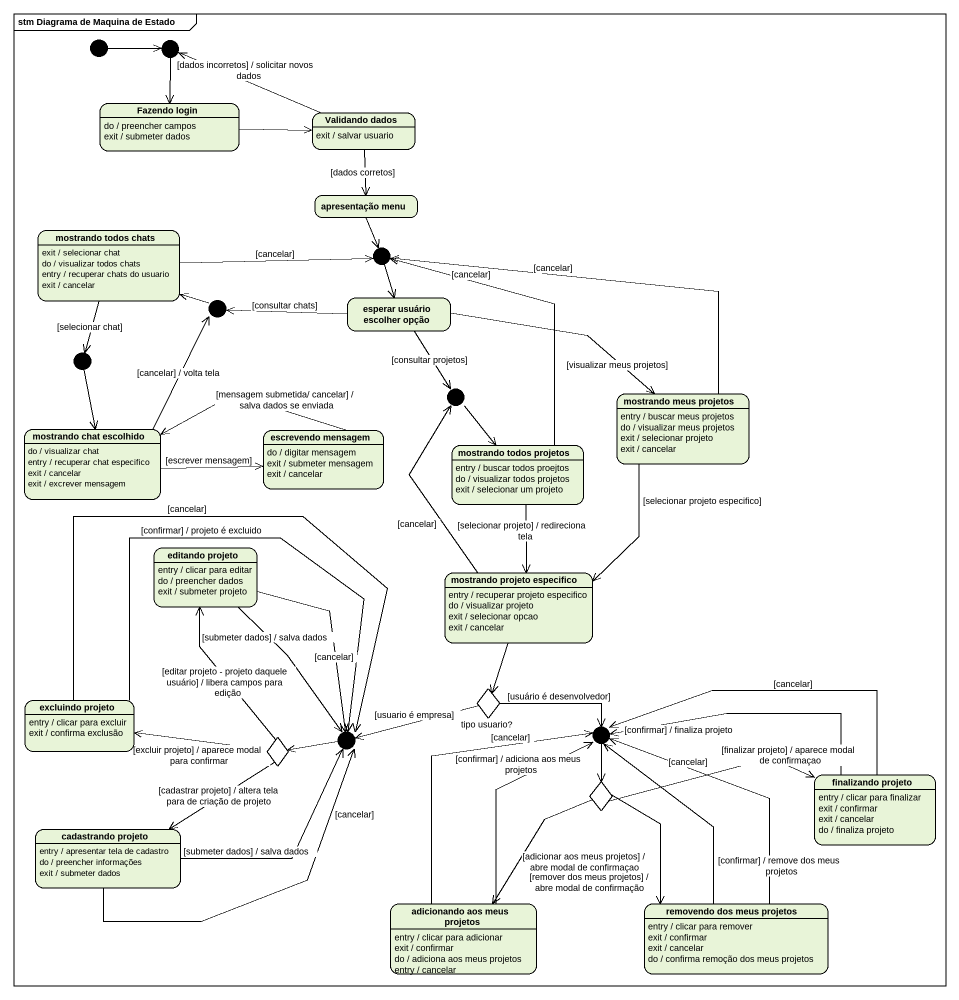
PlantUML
@startuml
mainframe stm Diagrama de Maquina de Estado
hide empty description
state junction1 <<choice>>
state "Fazendo login" as Fazendo_login
Fazendo_login : do / preencher campos
Fazendo_login : exit / submeter dados
state "Validando dados" as Validando_dados
Validando_dados : exit / salvar usuario
state "apresentação menu" as apresentação_menu
state "mostrando todos chats" as mostrando_todos_chats
mostrando_todos_chats : exit / selecionar chat
mostrando_todos_chats : do / visualizar todos chats
mostrando_todos_chats : entry / recuperar chats do usuario
mostrando_todos_chats : exit / cancelar
state junction2 <<choice>>
state junction3 <<choice>>
state "esperar usuário escolher opção" as esperar_usuário_escolher
state junction4 <<choice>>
state junction5 <<choice>>
state "mostrando meus projetos" as mostrando_meus_projetos
mostrando_meus_projetos : entry / buscar meus projetos
mostrando_meus_projetos : do / visualizar meus projetos
mostrando_meus_projetos : exit / selecionar projeto
mostrando_meus_projetos : exit / cancelar
state "mostrando chat escolhido" as mostrando_chat_escolhido
mostrando_chat_escolhido : do / visualizar chat
mostrando_chat_escolhido : entry / recuperar chat especifico
mostrando_chat_escolhido : exit / cancelar
mostrando_chat_escolhido : exit / excrever mensagem
state "escrevendo mensagem" as escrevendo_mensagem
escrevendo_mensagem : do / digitar mensagem
escrevendo_mensagem : exit / submeter mensagem
escrevendo_mensagem : exit / cancelar
state "mostrando todos projetos" as mostrando_todos_projetos
mostrando_todos_projetos : entry / buscar todos proejtos
mostrando_todos_projetos : do / visualizar todos projetos
mostrando_todos_projetos : exit / selecionar um projeto
state "editando projeto" as editando_projeto
editando_projeto : entry / clicar para editar
editando_projeto : do / preencher dados
editando_projeto : exit / submeter projeto
state "mostrando projeto especifico" as mostrando_projeto_especifico
mostrando_projeto_especifico : entry / recuperar projeto especifico
mostrando_projeto_especifico : do / visualizar projeto
mostrando_projeto_especifico : exit / selecionar opcao
mostrando_projeto_especifico : exit / cancelar
state "tipo usuario?" as tipo_usuario <<choice>>
state "excluindo projeto" as excluindo_projeto
excluindo_projeto : entry / clicar para excluir
excluindo_projeto : exit / confirma exclusão
state junction6 <<choice>>
state choice1 <<choice>>
state junction7 <<choice>>
state choice2 <<choice>>
state "finalizando projeto" as finalizando_projeto
finalizando_projeto : entry / clicar para finalizar
finalizando_projeto : exit / confirmar
finalizando_projeto : exit / cancelar
finalizando_projeto : do / finaliza projeto
state "cadastrando projeto" as cadastrando_projeto
cadastrando_projeto : entry / apresentar tela de cadastro
cadastrando_projeto : do / preencher informações
cadastrando_projeto : exit / submeter dados
state "adicionando aos meus projetos" as adicionando_aos_meus
adicionando_aos_meus : entry / clicar para adicionar
adicionando_aos_meus : exit / confirmar
adicionando_aos_meus : do / adiciona aos meus projetos
adicionando_aos_meus : entry / cancelar
state "removendo dos meus projetos" as removendo_dos_meus_projetos
removendo_dos_meus_projetos : entry / clicar para remover
removendo_dos_meus_projetos : exit / confirmar
removendo_dos_meus_projetos : exit / cancelar
removendo_dos_meus_projetos : do / confirma remoção dos meus projetos
[*] -right-> junction1
junction1 --> Fazendo_login
Fazendo_login -right-> Validando_dados
Validando_dados -left-> junction1 : [dados incorretos] / solicitar novos dados
Validando_dados --> apresentação_menu : [dados corretos]
apresentação_menu --> junction2
mostrando_todos_chats -right-> junction2 : [cancelar]
mostrando_todos_chats --> junction4 : [selecionar chat]
junction2 --> esperar_usuário_escolher
junction3 -left-> mostrando_todos_chats
esperar_usuário_escolher -left-> junction3 : [consultar chats]
esperar_usuário_escolher --> junction5 : [consultar projetos]
esperar_usuário_escolher -right-> mostrando_meus_projetos : [visualizar meus projetos]
junction4 --> mostrando_chat_escolhido
junction5 --> mostrando_todos_projetos
mostrando_meus_projetos -left-> junction2 : [cancelar]
mostrando_meus_projetos --> mostrando_projeto_especifico : [selecionar projeto especifico]
mostrando_chat_escolhido -up-> junction3 : [cancelar] / volta tela
mostrando_chat_escolhido -right-> escrevendo_mensagem : [escrever mensagem]
escrevendo_mensagem -left-> mostrando_chat_escolhido : [mensagem submetida/ cancelar] / salva dados se enviada
mostrando_todos_projetos -up-> junction2 : [cancelar]
mostrando_todos_projetos --> mostrando_projeto_especifico : [selecionar projeto] / redireciona tela
editando_projeto --> junction7 : [submeter dados] / salva dados
editando_projeto --> junction7 : [cancelar]
mostrando_projeto_especifico -up-> junction5 : [cancelar]
mostrando_projeto_especifico --> tipo_usuario
tipo_usuario -right-> junction6 : [usuário é desenvolvedor]
tipo_usuario -left-> junction7 : [usuario é empresa]
excluindo_projeto -right-> junction7 : [confirmar] / projeto é excluido
excluindo_projeto -right-> junction7 : [cancelar]
junction6 --> choice2
choice1 -up-> editando_projeto : [editar projeto - projeto daquele usuário] / libera campos para edição
choice1 -left-> excluindo_projeto : [excluir projeto] / aparece modal para confirmar
choice1 --> cadastrando_projeto : [cadastrar projeto] / altera tela para de criação de projeto
junction7 -left-> choice1
choice2 -right-> finalizando_projeto : [finalizar projeto] / aparece modal de confirmaçao
choice2 --> adicionando_aos_meus : [adicionar aos meus projetos] / abre modal de confirmaçao
choice2 --> removendo_dos_meus_projetos : [remover dos meus projetos] / abre modal de confirmação
finalizando_projeto -left-> junction6 : [confirmar] / finaliza projeto
finalizando_projeto -left-> junction6 : [cancelar]
cadastrando_projeto -right-> junction7 : [submeter dados] / salva dados
cadastrando_projeto -right-> junction7 : [cancelar]
adicionando_aos_meus -up-> junction6 : [confirmar] / adiciona aos meus projetos
adicionando_aos_meus -up-> junction6 : [cancelar]
removendo_dos_meus_projetos -up-> junction6 : [confirmar] / remove dos meus projetos
removendo_dos_meus_projetos -up-> junction6 : [cancelar]
@enduml
